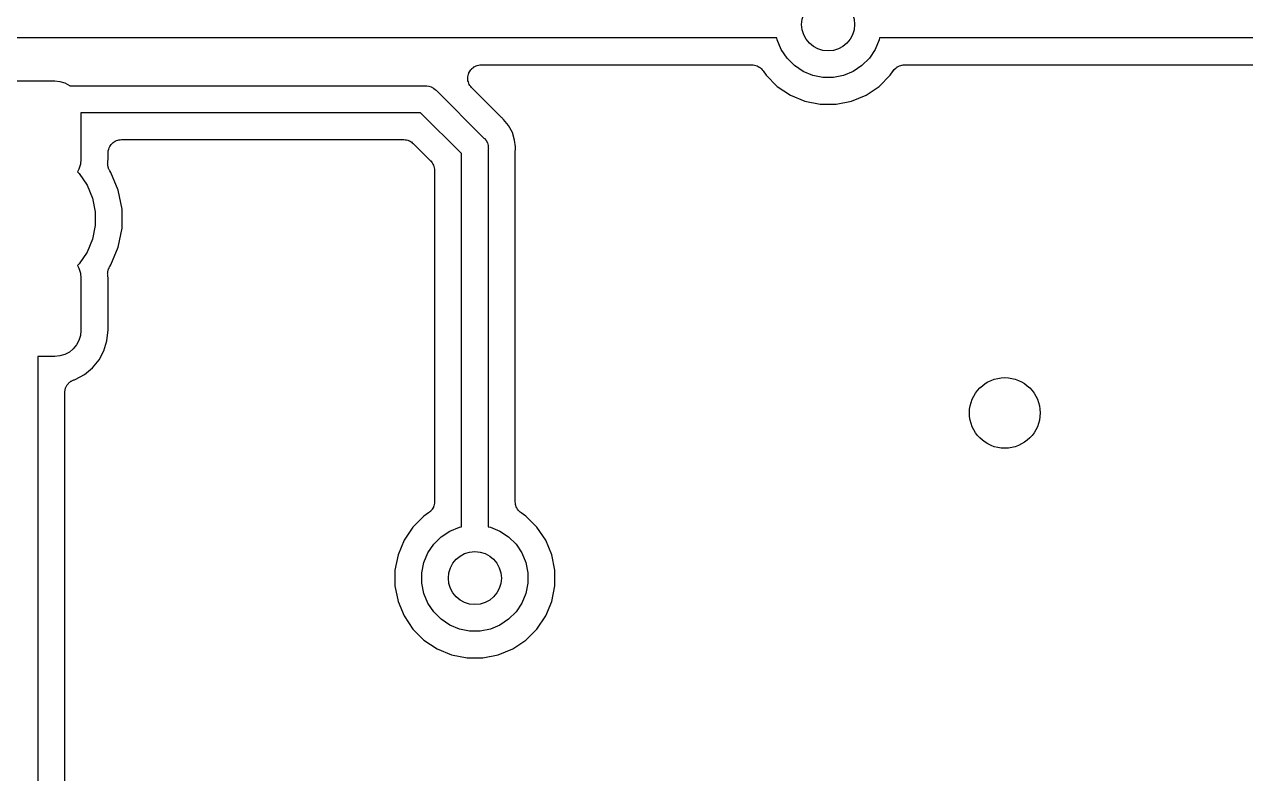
# Model space of a CAD drawing. Extents: x 0.48 to 2.43, y -7.79 to -4.85.
# Drawn here: x 1.2382 to 1.5104, y -5.1828 to -5.0157 of the extents above; entities that cross this region are included whole.
import ezdxf

# ---------------------------------------------------------------- set-up
doc = ezdxf.new("R2010")
doc.units = 0
doc.header["$MEASUREMENT"] = 0
doc.layers.add('BLACK', color=7, linetype='CONTINUOUS')

msp = doc.modelspace()

# ---------------------------------------------------------------- linework, layer by layer
at = {"layer": 'BLACK', "linetype": 'CONTINUOUS'}
for p, q in [((1.40588, -5.01875), (1.15085, -5.01875)), ((1.40597, -5.01919), (1.40588, -5.01875)), ((1.40686, -5.02134), (1.40597, -5.01919)), ((1.40815, -5.02328), (1.40686, -5.02134)), ((1.42779, -5.02134), (1.4265, -5.02328)), ((1.42868, -5.01919), (1.42779, -5.02134)), ((1.42877, -5.01875), (1.42868, -5.01919)), ((1.76254, -5.01875), (1.42877, -5.01875)), ((1.40979, -5.02492), (1.40815, -5.02328)), ((1.4265, -5.02328), (1.42485, -5.02492)), ((1.33714, -5.02686), (1.33723, -5.02659)), ((1.33723, -5.02658), (1.33737, -5.02633)), ((1.33723, -5.02659), (1.33723, -5.02658)), ((1.33723, -5.02658), (1.33723, -5.02658)), ((1.33737, -5.02633), (1.33751, -5.02607)), ((1.33751, -5.02606), (1.3377, -5.02584)), ((1.33751, -5.02607), (1.33751, -5.02606)), ((1.33751, -5.02607), (1.33751, -5.02607)), ((1.3377, -5.02584), (1.33788, -5.02562)), ((1.33788, -5.02562), (1.33789, -5.02561)), ((1.33788, -5.02562), (1.33788, -5.02562)), ((1.33789, -5.02561), (1.33811, -5.02543)), ((1.33811, -5.02543), (1.33833, -5.02525)), ((1.33833, -5.02525), (1.33834, -5.02525)), ((1.33834, -5.02524), (1.33859, -5.02511)), ((1.33834, -5.02525), (1.33834, -5.02524)), ((1.33859, -5.02511), (1.33885, -5.02497)), ((1.33885, -5.02497), (1.33886, -5.02497)), ((1.33886, -5.02497), (1.33913, -5.02489)), ((1.33886, -5.02497), (1.33886, -5.02497)), ((1.33913, -5.02489), (1.33941, -5.02481)), ((1.33941, -5.02481), (1.33942, -5.0248)), ((1.33942, -5.0248), (1.3397, -5.02478)), ((1.33942, -5.0248), (1.33942, -5.0248)), ((1.3397, -5.02478), (1.33999, -5.02475)), ((1.33999, -5.02475), (1.40031, -5.02475)), ((1.40031, -5.02475), (1.40032, -5.02475)), ((1.40032, -5.02475), (1.40032, -5.02475)), ((1.40032, -5.02475), (1.40033, -5.02475)), ((1.40033, -5.02475), (1.40035, -5.02475)), ((1.40035, -5.02475), (1.40063, -5.02478)), ((1.40063, -5.02478), (1.40091, -5.02481)), ((1.40091, -5.02481), (1.40092, -5.02481)), ((1.40092, -5.02481), (1.40094, -5.02481)), ((1.40094, -5.02481), (1.4012, -5.0249)), ((1.4012, -5.0249), (1.40147, -5.02498)), ((1.40147, -5.02498), (1.40148, -5.02499)), ((1.40148, -5.02499), (1.40149, -5.02499)), ((1.40149, -5.02499), (1.40174, -5.02512)), ((1.40174, -5.02512), (1.40198, -5.02526)), ((1.40198, -5.02526), (1.40199, -5.02527)), ((1.40199, -5.02527), (1.40201, -5.02527)), ((1.40201, -5.02527), (1.40222, -5.02545)), ((1.40222, -5.02545), (1.40243, -5.02563)), ((1.40243, -5.02563), (1.40244, -5.02564)), ((1.40244, -5.02564), (1.40246, -5.02565)), ((1.40246, -5.02565), (1.40263, -5.02586)), ((1.40263, -5.02586), (1.40281, -5.02608)), ((1.40281, -5.02608), (1.40349, -5.0271)), ((1.41173, -5.02621), (1.40979, -5.02492)), ((1.41388, -5.02711), (1.41173, -5.02621)), ((1.42292, -5.02621), (1.42077, -5.02711)), ((1.42485, -5.02492), (1.42292, -5.02621)), ((1.43116, -5.0271), (1.43184, -5.02608)), ((1.43184, -5.02608), (1.43185, -5.02607)), ((1.43185, -5.02607), (1.43186, -5.02605)), ((1.43185, -5.02607), (1.43185, -5.02607)), ((1.43185, -5.02607), (1.43185, -5.02607)), ((1.43186, -5.02605), (1.43204, -5.02583)), ((1.43204, -5.02583), (1.43222, -5.02562)), ((1.43222, -5.02562), (1.43223, -5.02561)), ((1.43223, -5.02561), (1.43224, -5.0256)), ((1.43224, -5.0256), (1.43246, -5.02543)), ((1.43246, -5.02543), (1.43267, -5.02525)), ((1.43267, -5.02525), (1.43269, -5.02524)), ((1.43269, -5.02524), (1.4327, -5.02523)), ((1.4327, -5.02523), (1.43294, -5.02511)), ((1.43294, -5.02511), (1.43319, -5.02497)), ((1.43319, -5.02497), (1.4332, -5.02497)), ((1.4332, -5.02497), (1.43322, -5.02496)), ((1.43322, -5.02496), (1.43348, -5.02489)), ((1.43348, -5.02489), (1.43375, -5.02481)), ((1.43375, -5.02481), (1.43377, -5.0248)), ((1.43377, -5.0248), (1.43378, -5.0248)), ((1.43378, -5.0248), (1.43405, -5.02478)), ((1.43405, -5.02478), (1.43433, -5.02475)), ((1.43433, -5.02475), (1.75881, -5.02475)), ((1.2314, -5.02835), (1.24498, -5.02835)), ((1.24498, -5.02835), (1.24611, -5.02846)), ((1.24611, -5.02846), (1.2472, -5.02879)), ((1.2472, -5.02879), (1.24821, -5.02933)), ((1.24821, -5.02933), (1.24834, -5.02943)), ((1.24834, -5.02943), (1.32756, -5.02943)), ((1.32756, -5.02943), (1.32771, -5.02942)), ((1.32771, -5.02942), (1.32786, -5.02943)), ((1.32786, -5.02943), (1.32786, -5.02943)), ((1.32786, -5.02943), (1.3283, -5.02948)), ((1.3283, -5.02948), (1.32886, -5.02965)), ((1.33699, -5.02772), (1.33702, -5.02743)), ((1.33699, -5.02773), (1.33699, -5.02772)), ((1.33699, -5.02772), (1.33699, -5.02772)), ((1.33702, -5.02801), (1.33699, -5.02773)), ((1.33702, -5.02743), (1.33706, -5.02714)), ((1.33705, -5.0283), (1.33702, -5.02801)), ((1.33705, -5.02831), (1.33705, -5.0283)), ((1.33713, -5.02858), (1.33705, -5.02831)), ((1.33705, -5.02831), (1.33705, -5.02831)), ((1.33706, -5.02713), (1.33714, -5.02686)), ((1.33706, -5.02714), (1.33706, -5.02713)), ((1.33706, -5.02714), (1.33706, -5.02714)), ((1.33721, -5.02886), (1.33713, -5.02858)), ((1.33721, -5.02887), (1.33721, -5.02886)), ((1.33734, -5.02912), (1.33721, -5.02887)), ((1.33721, -5.02887), (1.33721, -5.02887)), ((1.33748, -5.02938), (1.33734, -5.02912)), ((1.33748, -5.02939), (1.33748, -5.02938)), ((1.33766, -5.02961), (1.33748, -5.02939)), ((1.33748, -5.02939), (1.33748, -5.02939)), ((1.40349, -5.0271), (1.40597, -5.02958)), ((1.41616, -5.02756), (1.41388, -5.02711)), ((1.41849, -5.02756), (1.41616, -5.02756)), ((1.42077, -5.02711), (1.41849, -5.02756)), ((1.42868, -5.02958), (1.43116, -5.0271)), ((1.32886, -5.02965), (1.32938, -5.02993)), ((1.32938, -5.02993), (1.32984, -5.0303)), ((1.32984, -5.0303), (1.32993, -5.03042)), ((1.32993, -5.03042), (1.3406, -5.04108)), ((1.33784, -5.02984), (1.33766, -5.02961)), ((1.33785, -5.02985), (1.33784, -5.02984)), ((1.33787, -5.02987), (1.33785, -5.02985)), ((1.33785, -5.02985), (1.33785, -5.02985)), ((1.33785, -5.02985), (1.33785, -5.02985)), ((1.34453, -5.03653), (1.33787, -5.02987)), ((1.40597, -5.02958), (1.40889, -5.03153)), ((1.40889, -5.03153), (1.41213, -5.03287)), ((1.42252, -5.03287), (1.42576, -5.03153)), ((1.42576, -5.03153), (1.42868, -5.02958)), ((1.41213, -5.03287), (1.41557, -5.03356)), ((1.41557, -5.03356), (1.41908, -5.03356)), ((1.41908, -5.03356), (1.42252, -5.03287)), ((1.32647, -5.03543), (1.25079, -5.03543)), ((1.25079, -5.03543), (1.25079, -5.04577)), ((1.33558, -5.04455), (1.32647, -5.03543)), ((1.34463, -5.03661), (1.34453, -5.03653)), ((1.34472, -5.0367), (1.34463, -5.03661)), ((1.34475, -5.03672), (1.34472, -5.0367)), ((1.34498, -5.03691), (1.34475, -5.03672)), ((1.3461, -5.03828), (1.34498, -5.03691)), ((1.34694, -5.03985), (1.3461, -5.03828)), ((1.34745, -5.04154), (1.34694, -5.03985)), ((1.25707, -5.04325), (1.25721, -5.043)), ((1.25721, -5.043), (1.25734, -5.04276)), ((1.25734, -5.04276), (1.25735, -5.04275)), ((1.25735, -5.04275), (1.25736, -5.04274)), ((1.25736, -5.04274), (1.25754, -5.04252)), ((1.25754, -5.04252), (1.25772, -5.0423)), ((1.25772, -5.0423), (1.25773, -5.0423)), ((1.25773, -5.04229), (1.25795, -5.04211)), ((1.25773, -5.0423), (1.25773, -5.04229)), ((1.25795, -5.04211), (1.25817, -5.04193)), ((1.25817, -5.04193), (1.25818, -5.04193)), ((1.25818, -5.04193), (1.25819, -5.04192)), ((1.25819, -5.04192), (1.25844, -5.04179)), ((1.25844, -5.04179), (1.25869, -5.04166)), ((1.25869, -5.04166), (1.2587, -5.04166)), ((1.2587, -5.04166), (1.25871, -5.04165)), ((1.25871, -5.04165), (1.25898, -5.04157)), ((1.25898, -5.04157), (1.25925, -5.04149)), ((1.25925, -5.04149), (1.25926, -5.04149)), ((1.25926, -5.04149), (1.25927, -5.04149)), ((1.25927, -5.04149), (1.25955, -5.04146)), ((1.25955, -5.04146), (1.25983, -5.04143)), ((1.25983, -5.04143), (1.32274, -5.04143)), ((1.32274, -5.04143), (1.32275, -5.04143)), ((1.32275, -5.04143), (1.32275, -5.04143)), ((1.32275, -5.04143), (1.32275, -5.04143)), ((1.32275, -5.04143), (1.32278, -5.04143)), ((1.32278, -5.04143), (1.32306, -5.04146)), ((1.32306, -5.04146), (1.32333, -5.04149)), ((1.32333, -5.04149), (1.32335, -5.0415)), ((1.32335, -5.0415), (1.32336, -5.0415)), ((1.32336, -5.0415), (1.32363, -5.04158)), ((1.32363, -5.04158), (1.32389, -5.04166)), ((1.32389, -5.04166), (1.3239, -5.04167)), ((1.3239, -5.04167), (1.32392, -5.04168)), ((1.32392, -5.04168), (1.32416, -5.04181)), ((1.32416, -5.04181), (1.32441, -5.04194)), ((1.32441, -5.04194), (1.32442, -5.04195)), ((1.32442, -5.04195), (1.32443, -5.04196)), ((1.32443, -5.04196), (1.32464, -5.04214)), ((1.32464, -5.04214), (1.32486, -5.04231)), ((1.32486, -5.04231), (1.3287, -5.04616)), ((1.3406, -5.04108), (1.34071, -5.04118)), ((1.34071, -5.04118), (1.34109, -5.04163)), ((1.34109, -5.04163), (1.34137, -5.04215)), ((1.34137, -5.04215), (1.34154, -5.04272)), ((1.34154, -5.04272), (1.34158, -5.04316)), ((1.3476, -5.04301), (1.34745, -5.04154)), ((1.34763, -5.04331), (1.3476, -5.04301)), ((1.3476, -5.04301), (1.3476, -5.04301)), ((1.25079, -5.04577), (1.25068, -5.0469)), ((1.25675, -5.04646), (1.25683, -5.04562)), ((1.25683, -5.04439), (1.25686, -5.04411)), ((1.25683, -5.04441), (1.25683, -5.04439)), ((1.25683, -5.04443), (1.25683, -5.04441)), ((1.25683, -5.04441), (1.25683, -5.04441)), ((1.25683, -5.04441), (1.25683, -5.04441)), ((1.25683, -5.04562), (1.25683, -5.04443)), ((1.25686, -5.04411), (1.25689, -5.04383)), ((1.25689, -5.04383), (1.2569, -5.04382)), ((1.2569, -5.04381), (1.25698, -5.04354)), ((1.2569, -5.04382), (1.2569, -5.04381)), ((1.25698, -5.04354), (1.25707, -5.04327)), ((1.25707, -5.04326), (1.25707, -5.04325)), ((1.25707, -5.04327), (1.25707, -5.04326)), ((1.33558, -5.12773), (1.33558, -5.04455)), ((1.34158, -5.04316), (1.3416, -5.04331)), ((1.3416, -5.04331), (1.34158, -5.04345)), ((1.34158, -5.04345), (1.34158, -5.12773)), ((1.34758, -5.04385), (1.3476, -5.04373)), ((1.34758, -5.0439), (1.34758, -5.04385)), ((1.34758, -5.12216), (1.34758, -5.0439)), ((1.3476, -5.0436), (1.34763, -5.04331)), ((1.3476, -5.04373), (1.3476, -5.0436)), ((1.25035, -5.04799), (1.25001, -5.04861)), ((1.25068, -5.0469), (1.25035, -5.04799)), ((1.25673, -5.04672), (1.25675, -5.04659)), ((1.25675, -5.04688), (1.25673, -5.04672)), ((1.25675, -5.04659), (1.25675, -5.04646)), ((1.25675, -5.04705), (1.25675, -5.04688)), ((1.25677, -5.04717), (1.25675, -5.04705)), ((1.25678, -5.0473), (1.25677, -5.04717)), ((1.25683, -5.04746), (1.25678, -5.0473)), ((1.25686, -5.04762), (1.25683, -5.04746)), ((1.25691, -5.04774), (1.25686, -5.04762)), ((1.25695, -5.04787), (1.25691, -5.04774)), ((1.25702, -5.04801), (1.25695, -5.04787)), ((1.25708, -5.04816), (1.25702, -5.04801)), ((1.25716, -5.04827), (1.25708, -5.04816)), ((1.25722, -5.04839), (1.25716, -5.04827)), ((1.25724, -5.04842), (1.25722, -5.04839)), ((1.25746, -5.04875), (1.25724, -5.04842)), ((1.3287, -5.04616), (1.32871, -5.04616)), ((1.32871, -5.04616), (1.32871, -5.04616)), ((1.32871, -5.04616), (1.32871, -5.04616)), ((1.32871, -5.04616), (1.32873, -5.04619)), ((1.32873, -5.04619), (1.32891, -5.0464)), ((1.32891, -5.0464), (1.32908, -5.04662)), ((1.32908, -5.04662), (1.32909, -5.04663)), ((1.32909, -5.04663), (1.3291, -5.04664)), ((1.3291, -5.04664), (1.32923, -5.04689)), ((1.32923, -5.04689), (1.32936, -5.04713)), ((1.32936, -5.04713), (1.32936, -5.04715)), ((1.32936, -5.04715), (1.32937, -5.04716)), ((1.32937, -5.04716), (1.32944, -5.04743)), ((1.32944, -5.04743), (1.32953, -5.04769)), ((1.32953, -5.04769), (1.32953, -5.04771)), ((1.32953, -5.04771), (1.32953, -5.04773)), ((1.32953, -5.04773), (1.32956, -5.048)), ((1.32956, -5.048), (1.32958, -5.04828)), ((1.32958, -5.04828), (1.32958, -5.12216)), ((1.25001, -5.04861), (1.25042, -5.04902)), ((1.25042, -5.04902), (1.25214, -5.0516)), ((1.2591, -5.05271), (1.25746, -5.04875)), ((1.25214, -5.0516), (1.25333, -5.05446)), ((1.25994, -5.05691), (1.2591, -5.05271)), ((1.25333, -5.05446), (1.25394, -5.0575)), ((1.25394, -5.0575), (1.25394, -5.06061)), ((1.25994, -5.0612), (1.25994, -5.05691)), ((1.25394, -5.06061), (1.25333, -5.06365)), ((1.2591, -5.0654), (1.25994, -5.0612)), ((1.25333, -5.06365), (1.25214, -5.06651)), ((1.25214, -5.06651), (1.25042, -5.06909)), ((1.25746, -5.06936), (1.2591, -5.0654)), ((1.25042, -5.06909), (1.25001, -5.0695)), ((1.25001, -5.0695), (1.25035, -5.07012)), ((1.25035, -5.07012), (1.25068, -5.07121)), ((1.25687, -5.07045), (1.25693, -5.07033)), ((1.25693, -5.07033), (1.25696, -5.07021)), ((1.25696, -5.07021), (1.25704, -5.07006)), ((1.25704, -5.07006), (1.2571, -5.06991)), ((1.2571, -5.06991), (1.25718, -5.0698)), ((1.25718, -5.0698), (1.25724, -5.06969)), ((1.25724, -5.06969), (1.25746, -5.06936)), ((1.25068, -5.07121), (1.25079, -5.07234)), ((1.25079, -5.07234), (1.25079, -5.08396)), ((1.25673, -5.07135), (1.25675, -5.07119)), ((1.25675, -5.07148), (1.25673, -5.07135)), ((1.25674, -5.07161), (1.25675, -5.07148)), ((1.25675, -5.07165), (1.25674, -5.07161)), ((1.25675, -5.07102), (1.25678, -5.0709)), ((1.25675, -5.07119), (1.25675, -5.07102)), ((1.25683, -5.07249), (1.25675, -5.07165)), ((1.25678, -5.0709), (1.25679, -5.07077)), ((1.25679, -5.07077), (1.25684, -5.07061)), ((1.25683, -5.08381), (1.25683, -5.07249)), ((1.25684, -5.07061), (1.25687, -5.07045)), ((1.25659, -5.08627), (1.25683, -5.08381)), ((1.25035, -5.08618), (1.24981, -5.08718)), ((1.25068, -5.08509), (1.25035, -5.08618)), ((1.25079, -5.08396), (1.25068, -5.08509)), ((1.25592, -5.08849), (1.25659, -5.08627)), ((1.2472, -5.08932), (1.24611, -5.08965)), ((1.24821, -5.08879), (1.2472, -5.08932)), ((1.24909, -5.08806), (1.24821, -5.08879)), ((1.24981, -5.08718), (1.24909, -5.08806)), ((1.25482, -5.09053), (1.25592, -5.08849)), ((1.24498, -5.08976), (1.24119, -5.08976)), ((1.24119, -5.08976), (1.24119, -5.39049)), ((1.24611, -5.08965), (1.24498, -5.08976)), ((1.25335, -5.09233), (1.25482, -5.09053)), ((1.24951, -5.09489), (1.25156, -5.0938)), ((1.25156, -5.0938), (1.25335, -5.09233)), ((1.2472, -5.09751), (1.24724, -5.09736)), ((1.2472, -5.09765), (1.2472, -5.09751)), ((1.24724, -5.09736), (1.24725, -5.0972)), ((1.24725, -5.0972), (1.2473, -5.09707)), ((1.2473, -5.09707), (1.24732, -5.09694)), ((1.24732, -5.09694), (1.24738, -5.09679)), ((1.24738, -5.09679), (1.24743, -5.09664)), ((1.24743, -5.09664), (1.2475, -5.09652)), ((1.2475, -5.09652), (1.24755, -5.0964)), ((1.24755, -5.0964), (1.24764, -5.09627)), ((1.24764, -5.09627), (1.24771, -5.09613)), ((1.24771, -5.09613), (1.2478, -5.09602)), ((1.2478, -5.09602), (1.24788, -5.09591)), ((1.24788, -5.09591), (1.24799, -5.0958)), ((1.24799, -5.0958), (1.24809, -5.09568)), ((1.24809, -5.09568), (1.24819, -5.09559)), ((1.24819, -5.09559), (1.24829, -5.0955)), ((1.24829, -5.0955), (1.24842, -5.09541)), ((1.24842, -5.09541), (1.24855, -5.09531)), ((1.24855, -5.09531), (1.24867, -5.09525)), ((1.24867, -5.09525), (1.24878, -5.09517)), ((1.24878, -5.09517), (1.24892, -5.09511)), ((1.24892, -5.09511), (1.24907, -5.09504)), ((1.24907, -5.09504), (1.24919, -5.095)), ((1.24919, -5.095), (1.24932, -5.09495)), ((1.24932, -5.09495), (1.24951, -5.09489)), ((1.24719, -5.09778), (1.2472, -5.09765)), ((1.24719, -5.09782), (1.24719, -5.09778)), ((1.24719, -5.38676), (1.24719, -5.09782)), ((1.32825, -5.12466), (1.32723, -5.12534)), ((1.32847, -5.12448), (1.32825, -5.12466)), ((1.32868, -5.12431), (1.32847, -5.12448)), ((1.32869, -5.12429), (1.32868, -5.12431)), ((1.3287, -5.12429), (1.32869, -5.12429)), ((1.32888, -5.12407), (1.3287, -5.12429)), ((1.32906, -5.12386), (1.32888, -5.12407)), ((1.32907, -5.12384), (1.32906, -5.12386)), ((1.32921, -5.12359), (1.32907, -5.12383)), ((1.32907, -5.12383), (1.32907, -5.12384)), ((1.32934, -5.12334), (1.32921, -5.12359)), ((1.32935, -5.12332), (1.32934, -5.12333)), ((1.32934, -5.12333), (1.32934, -5.12334)), ((1.32943, -5.12305), (1.32935, -5.12332)), ((1.32952, -5.12279), (1.32943, -5.12305)), ((1.32955, -5.12248), (1.32952, -5.12276)), ((1.32952, -5.12276), (1.32952, -5.12277)), ((1.32952, -5.12277), (1.32952, -5.12279)), ((1.32958, -5.1222), (1.32955, -5.12248)), ((1.32958, -5.12216), (1.32958, -5.12217)), ((1.32958, -5.12217), (1.32958, -5.12218)), ((1.32958, -5.12218), (1.32958, -5.12218)), ((1.32958, -5.12218), (1.32958, -5.1222)), ((1.34761, -5.12244), (1.34758, -5.12216)), ((1.34763, -5.12272), (1.34761, -5.12244)), ((1.34764, -5.12273), (1.34763, -5.12272)), ((1.34764, -5.12274), (1.34764, -5.12273)), ((1.34772, -5.12301), (1.34764, -5.12274)), ((1.3478, -5.12328), (1.34772, -5.12301)), ((1.3478, -5.12329), (1.3478, -5.12328)), ((1.34781, -5.12331), (1.3478, -5.12329)), ((1.34794, -5.12355), (1.34781, -5.12331)), ((1.34807, -5.1238), (1.34794, -5.12355)), ((1.34808, -5.12381), (1.34807, -5.1238)), ((1.34808, -5.12382), (1.34808, -5.12381)), ((1.34826, -5.12404), (1.34808, -5.12382)), ((1.34843, -5.12426), (1.34826, -5.12404)), ((1.34844, -5.12426), (1.34843, -5.12426)), ((1.34845, -5.12428), (1.34844, -5.12426)), ((1.34867, -5.12445), (1.34845, -5.12428)), ((1.34888, -5.12463), (1.34867, -5.12445)), ((1.3489, -5.12465), (1.34888, -5.12463)), ((1.34891, -5.12465), (1.3489, -5.12465)), ((1.34892, -5.12466), (1.34891, -5.12465)), ((1.34891, -5.12465), (1.34891, -5.12465)), ((1.34994, -5.12534), (1.34892, -5.12466)), ((1.32723, -5.12534), (1.32475, -5.12782)), ((1.35242, -5.12782), (1.34994, -5.12534)), ((1.32475, -5.12782), (1.3228, -5.13074)), ((1.32941, -5.13164), (1.33105, -5.13)), ((1.33105, -5.13), (1.33299, -5.12871)), ((1.33299, -5.12871), (1.33514, -5.12782)), ((1.33514, -5.12782), (1.33558, -5.12773)), ((1.34158, -5.12773), (1.34203, -5.12782)), ((1.34203, -5.12782), (1.34418, -5.12871)), ((1.34418, -5.12871), (1.34611, -5.13)), ((1.34611, -5.13), (1.34776, -5.13164)), ((1.35437, -5.13074), (1.35242, -5.12782)), ((1.3228, -5.13074), (1.32146, -5.13398)), ((1.32812, -5.13358), (1.32941, -5.13164)), ((1.34776, -5.13164), (1.34905, -5.13358)), ((1.35571, -5.13398), (1.35437, -5.13074)), ((1.32146, -5.13398), (1.32077, -5.13742)), ((1.32723, -5.13573), (1.32812, -5.13358)), ((1.34905, -5.13358), (1.34994, -5.13573)), ((1.35639, -5.13742), (1.35571, -5.13398)), ((1.32077, -5.13742), (1.32077, -5.14093)), ((1.32677, -5.13801), (1.32723, -5.13573)), ((1.32677, -5.14034), (1.32677, -5.13801)), ((1.34994, -5.13573), (1.35039, -5.13801)), ((1.35039, -5.13801), (1.35039, -5.14034)), ((1.35639, -5.14093), (1.35639, -5.13742)), ((1.32077, -5.14093), (1.32146, -5.14437)), ((1.32723, -5.14262), (1.32677, -5.14034)), ((1.35039, -5.14034), (1.34994, -5.14262)), ((1.35571, -5.14437), (1.35639, -5.14093)), ((1.32812, -5.14477), (1.32723, -5.14262)), ((1.34994, -5.14262), (1.34905, -5.14477)), ((1.32146, -5.14437), (1.3228, -5.14761)), ((1.32941, -5.1467), (1.32812, -5.14477)), ((1.34905, -5.14477), (1.34776, -5.1467)), ((1.35437, -5.14761), (1.35571, -5.14437)), ((1.3228, -5.14761), (1.32475, -5.15053)), ((1.33105, -5.14835), (1.32941, -5.1467)), ((1.33299, -5.14964), (1.33105, -5.14835)), ((1.34611, -5.14835), (1.34418, -5.14964)), ((1.34776, -5.1467), (1.34611, -5.14835)), ((1.35242, -5.15053), (1.35437, -5.14761)), ((1.32475, -5.15053), (1.32723, -5.15301)), ((1.33514, -5.15053), (1.33299, -5.14964)), ((1.33742, -5.15098), (1.33514, -5.15053)), ((1.33975, -5.15098), (1.33742, -5.15098)), ((1.34203, -5.15053), (1.33975, -5.15098)), ((1.34418, -5.14964), (1.34203, -5.15053)), ((1.34994, -5.15301), (1.35242, -5.15053)), ((1.32723, -5.15301), (1.33015, -5.15496)), ((1.34702, -5.15496), (1.34994, -5.15301)), ((1.33015, -5.15496), (1.33339, -5.1563)), ((1.33339, -5.1563), (1.33683, -5.15698)), ((1.33683, -5.15698), (1.34034, -5.15698)), ((1.34034, -5.15698), (1.34378, -5.1563)), ((1.34378, -5.1563), (1.34702, -5.15496))]:
    msp.add_line(p, q, dxfattribs=at)
at = {"layer": 'BLACK'}
for centre, radius in [((1.41732, -5.01575), 0.005906), ((1.45669, -5.10236), 0.007874), ((1.33858, -5.13917), 0.005906)]:
    msp.add_circle(centre, radius, dxfattribs=at)

doc.saveas('drawing.dxf')
